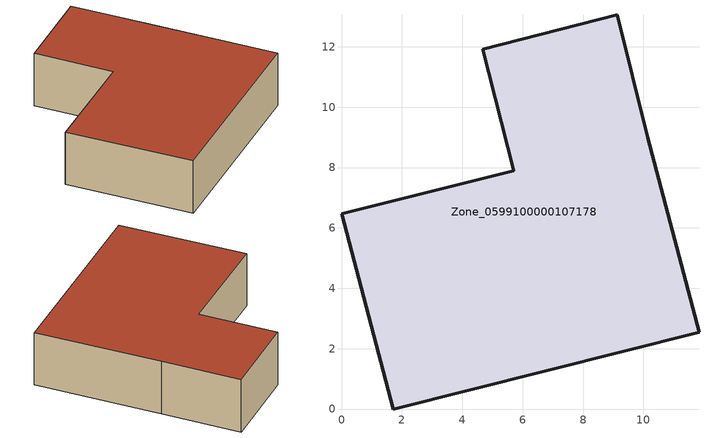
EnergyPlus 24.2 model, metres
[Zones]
Zone_0599100000107178
 floor ground (C_G): 0,6.47 5.7,7.89 4.68,11.92 9.13,13.05 10.15,8.98 11.84,2.54 1.72,0 z0
 wall outside (C_F): 1.72,0 11.84,2.54 10.15,8.98 9.13,13.05 4.68,11.92 5.7,7.89 0,6.47 1.72,0 z0:3.01
 roof outside (C_R): 5.7,7.89 0,6.47 1.72,0 11.84,2.54 10.15,8.98 9.13,13.05 4.68,11.92 z3.01
[BUILDING]
Pand.0599100000107178: North Axis=0; Terrain=City; Loads Convergence Tolerance Value=0.04; Temperature Convergence Tolerance Value=0.4; Solar Distribution=FullExterior; Maximum Number of Warmup Days=25; Minimum Number of Warmup Days=1
[Site:Location]
Rotterdam.The.Hague.AP_ZH_NLD Design_Conditions: Latitude=51.96; Longitude=4.45; Time Zone=1; Elevation=-4.5
[SITE:GROUNDTEMPERATURE:BUILDINGSURFACE]
18, 18, 18, 18, 18, 18, 18, 18, 18, 18, 18, 18
[MATERIAL] Thermal Absorptance=0.9; Solar Absorptance=0.7; Visible Absorptance=0.7
Name | Roughness | Thickness | Conductivity | Density | Specific Heat
G.TC.1975-1991 | MediumSmooth | 0.15 | 0.288461 | 540 | 1210
F.TC.1975-1991 | Rough | 0.3 | 0.230769 | 1920 | 840
R.TC.1975-1991 | MediumRough | 0.2 | 0.153846 | 1500 | 1000
[CONSTRUCTION]
C_G: G.TC.1975-1991
C_F: F.TC.1975-1991
C_R: R.TC.1975-1991
[ZONE]
Zone_0599100000107178: Type=1; Multiplier=1; Ceiling Height=Autocalculate; Volume=Autocalculate; Floor Area=autocalculate; Part of Total Floor Area=Yes
[ZONEINFILTRATION:DESIGNFLOWRATE]
Infil_Zone_0599100000107178: Zone or ZoneList or Space or SpaceList=Zone_0599100000107178; Schedule=AlwaysOn; Design Flow Rate Calculation Method=Flow/Area; Flow Rate per Floor Area=0.003; Constant Term Coefficient=1; Temperature Term Coefficient=0; Velocity Term Coefficient=0; Velocity Squared Term Coefficient=0
[HVACTEMPLATE:ZONE:IDEALLOADSAIRSYSTEM]
Zone_0599100000107178: Maximum Heating Supply Air Temperature=50; Minimum Cooling Supply Air Temperature=13; Maximum Heating Supply Air Humidity Ratio=0.0156; Minimum Cooling Supply Air Humidity Ratio=0.0077; Heating Limit=NoLimit; Cooling Limit=NoLimit; Dehumidification Control Type=ConstantSensibleHeatRatio; Cooling Sensible Heat Ratio=0.7; Dehumidification Setpoint=60; Humidification Control Type=None; Humidification Setpoint=30; Outdoor Air Method=None; Outdoor Air Flow Rate per Person=0.00944; Outdoor Air Flow Rate per Zone Floor Area=0; Outdoor Air Flow Rate per Zone=0; Demand Controlled Ventilation Type=None; Outdoor Air Economizer Type=NoEconomizer; Heat Recovery Type=None; Sensible Heat Recovery Effectiveness=0.7; Latent Heat Recovery Effectiveness=0.65
[ZONECONTROL:THERMOSTAT]
ThermostatControl_Zone_0599100000107178: Zone or ZoneList=Zone_0599100000107178; Control Type Schedule=DualSetpointControlType; Control 1=Thermostat_Zone_0599100000107178; Temperature Difference Between Cutout And Setpoint=0
[THERMOSTATSETPOINT:DUALSETPOINT]
Thermostat_Zone_0599100000107178: Heating Setpoint Temperature Schedule=HeatingSetpoint_Zone_0599100000107178; Cooling Setpoint Temperature Schedule=CoolingSetpoint_Zone_0599100000107178
[SCHEDULE:COMPACT]
HeatingSetpoint_Zone_0599100000107178: Through: 12/31, For: AllDays, Until: 24:00, 21
CoolingSetpoint_Zone_0599100000107178: Through: 12/31, For: AllDays, Until: 24:00, 24
DualSetpointControlType: Through: 12/31, For: AllDays, Until: 24:00, 4
AlwaysOn: Through: 12/31, For: AllDays, Until: 24:00, 1
